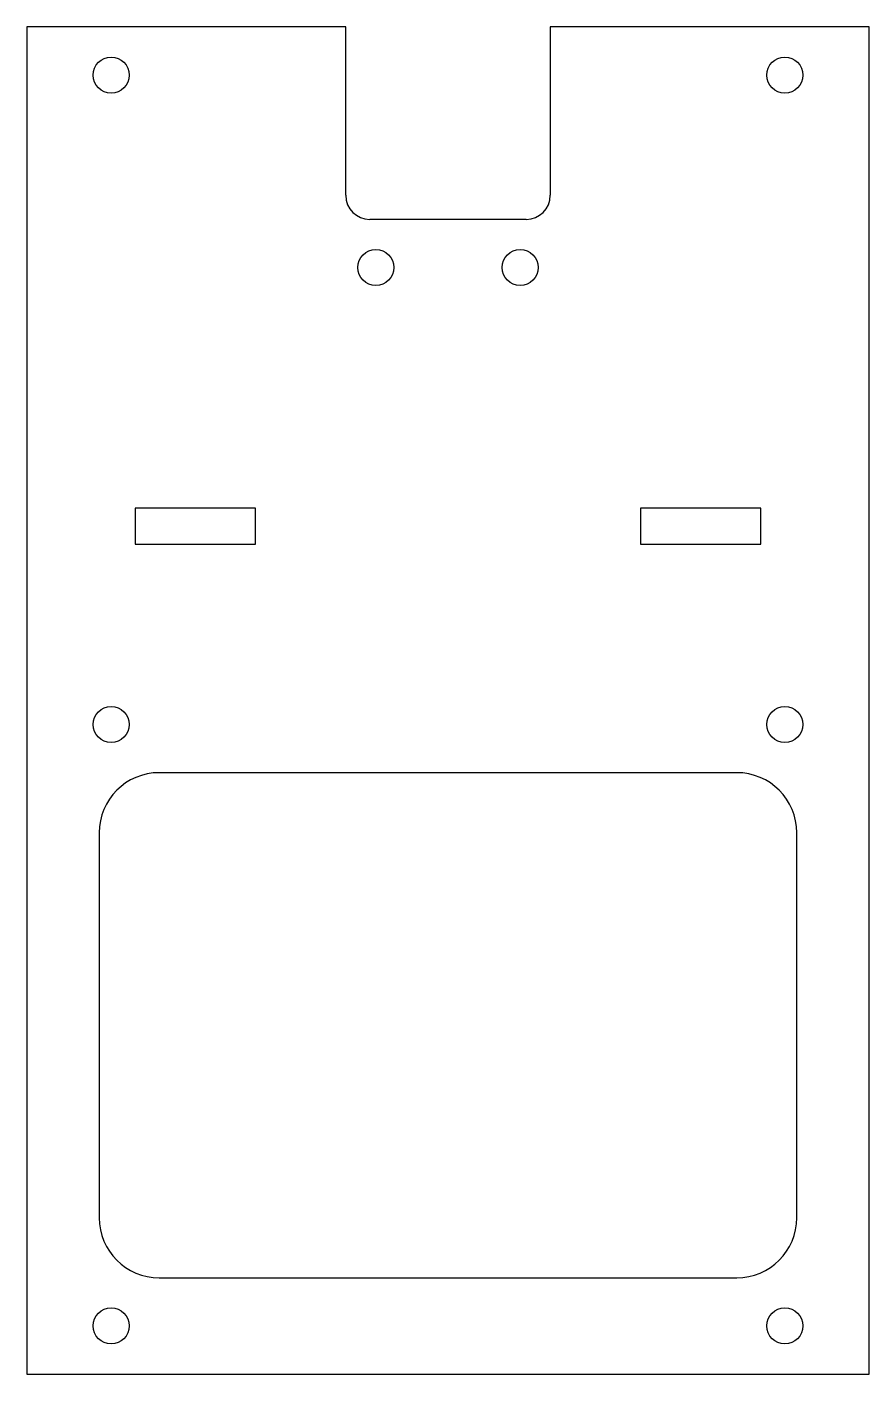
# Model space of a CAD drawing. Header units: millimetres. Extents: x -35 to 35, y -56 to 56.
import ezdxf

# ---------------------------------------------------------------- set-up
doc = ezdxf.new("R2010")
doc.units = ezdxf.units.MM

msp = doc.modelspace()

# ---------------------------------------------------------------- linework, layer by layer
at = {"color": 7, "linetype": 'Continuous', "lineweight": 25}
for p, q in [((-35, 56), (-35, -56)), ((-8.5, 56), (-35, 56)), ((-8.5, 42), (-8.5, 56)), ((8.5, 56), (8.5, 42)), ((35, 56), (8.5, 56)), ((35, -56), (35, 56)), ((6.5, 40), (-6.5, 40)), ((-26, 16), (-26, 13)), ((-16, 16), (-26, 16)), ((-16, 13), (-16, 16)), ((16, 16), (16, 13)), ((26, 16), (16, 16)), ((26, 13), (26, 16)), ((-26, 13), (-16, 13)), ((16, 13), (26, 13)), ((24, -6), (-24, -6)), ((-29, -11), (-29, -43)), ((29, -43), (29, -11)), ((-24, -48), (24, -48)), ((-35, -56), (35, -56))]:
    msp.add_line(p, q, dxfattribs=at)
for centre in [(-28, 52), (28, 52), (-6, 36), (6, 36), (-28, -2), (28, -2), (-28, -52), (28, -52)]:
    msp.add_circle(centre, 1.5, dxfattribs=at)
for centre, radius, start, end in [((-6.5, 42), 2, 180, 270), ((6.5, 42), 2, 270, 0), ((-24, -11), 5, 90, 180), ((24, -11), 5, 0, 90), ((-24, -43), 5, 180, 270), ((24, -43), 5, 270, 0)]:
    msp.add_arc(centre, radius, start, end, dxfattribs=at)

doc.saveas('drawing.dxf')
